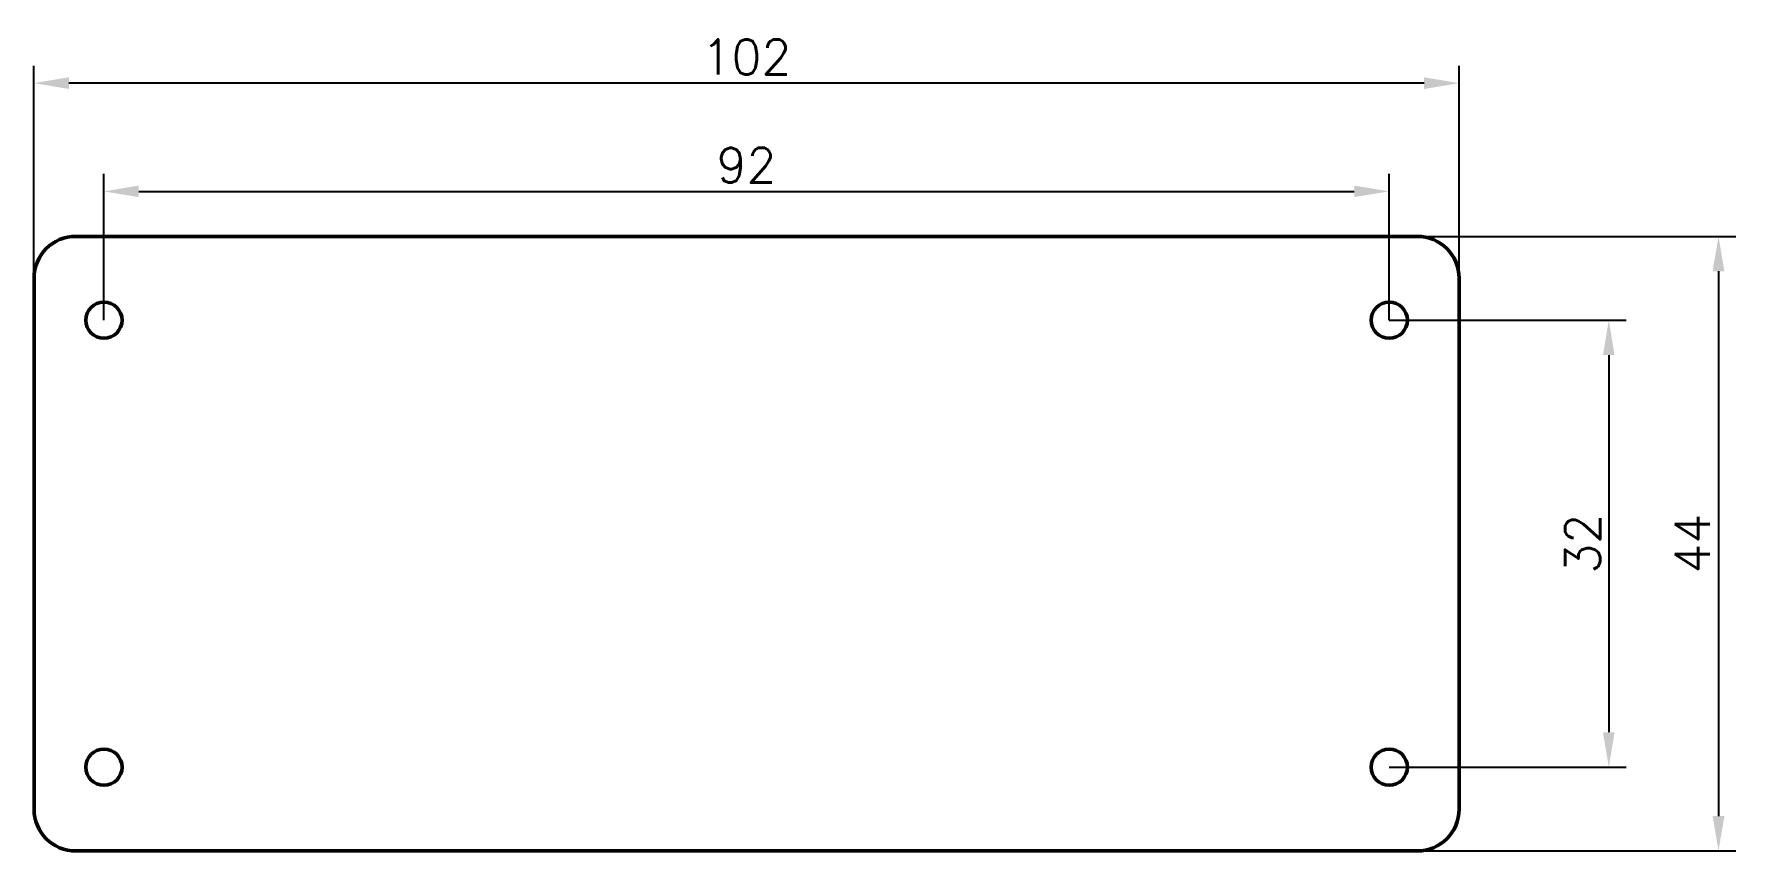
# Model space of a CAD drawing. Header units: millimetres. Extents: x 1653 to 1775, y 1107 to 1166.
import ezdxf

# ---------------------------------------------------------------- set-up
doc = ezdxf.new("R2010")
doc.units = ezdxf.units.MM
doc.layers.add('1粗实线', color=255, linetype='Continuous', lineweight=50)
doc.layers.add('6标注层', color=3, linetype='Continuous', lineweight=25)
doc.styles.get("Standard").update_dxf_attribs({"font": 'txt', "bigfont": 'gbcbig.shx'})
doc.dimstyles.new('ISO-25', dxfattribs={"dimtxt": 2.5, "dimasz": 2.5, "dimexe": 1.25, "dimexo": 0, "dimtad": 1, "dimtoh": 1, "dimdsep": 46, "dimtxsty": 'Standard', "dimcen": 2.5, "dimadec": 0, "dimazin": 0, "dimtfac": 1, "dimtmove": 0, "dimatfit": 3, "dimfxl": 1, "dimarcsym": 0})

# ---------------------------------------------------------------- blocks, each defined once
blk = doc.blocks.new('*D3')
at = {"layer": '6标注层', "color": 0, "lineweight": -2}
for p, q in [((1750.47, 1145.34), (1767.44, 1145.34)), ((1766.19, 1142.84), (1766.19, 1115.84)), ((1750.47, 1113.34), (1767.44, 1113.34))]:
    blk.add_line(p, q, dxfattribs=at)
at = {"layer": '6标注层', "color": 0}
for points in [[(1765.77, 1142.84), (1766.6, 1142.84), (1766.19, 1145.34)], [(1765.77, 1115.84), (1766.6, 1115.84), (1766.19, 1113.34)]]:
    blk.add_solid(points, dxfattribs=at)
at = {"layer": 'Defpoints', "color": 0}
for p in [(1750.47, 1145.34), (1750.47, 1113.34), (1766.19, 1113.34)]:
    blk.add_point(p, dxfattribs=at)
at = {"layer": '6标注层', "color": 0, "insert": (1764.31, 1129.34), "char_height": 2.5, "attachment_point": 5, "rotation": 90}
blk.add_mtext('32', dxfattribs=at)
blk = doc.blocks.new('*D4')
at = {"layer": '6标注层', "color": 0, "lineweight": -2}
for p, q in [((1752.47, 1151.34), (1775.29, 1151.34)), ((1774.04, 1148.84), (1774.04, 1109.84)), ((1752.47, 1107.34), (1775.29, 1107.34))]:
    blk.add_line(p, q, dxfattribs=at)
at = {"layer": '6标注层', "color": 0}
for points in [[(1773.62, 1148.84), (1774.46, 1148.84), (1774.04, 1151.34)], [(1773.62, 1109.84), (1774.46, 1109.84), (1774.04, 1107.34)]]:
    blk.add_solid(points, dxfattribs=at)
at = {"layer": 'Defpoints', "color": 0}
for p in [(1752.47, 1151.34), (1752.47, 1107.34), (1774.04, 1107.34)]:
    blk.add_point(p, dxfattribs=at)
at = {"layer": '6标注层', "color": 0, "insert": (1772.16, 1129.34), "char_height": 2.5, "attachment_point": 5, "rotation": 90}
blk.add_mtext('44', dxfattribs=at)
blk = doc.blocks.new('*D5')
at = {"layer": '6标注层', "color": 0, "lineweight": -2}
for p, q in [((1658.47, 1145.34), (1658.47, 1155.81)), ((1750.47, 1145.34), (1750.47, 1155.81)), ((1660.97, 1154.56), (1747.97, 1154.56))]:
    blk.add_line(p, q, dxfattribs=at)
at = {"layer": '6标注层', "color": 0}
for points in [[(1660.97, 1154.98), (1660.97, 1154.15), (1658.47, 1154.56)], [(1747.97, 1154.98), (1747.97, 1154.15), (1750.47, 1154.56)]]:
    blk.add_solid(points, dxfattribs=at)
at = {"layer": 'Defpoints', "color": 0}
for p in [(1750.47, 1154.56), (1658.47, 1145.34), (1750.47, 1145.34)]:
    blk.add_point(p, dxfattribs=at)
at = {"layer": '6标注层', "color": 0, "insert": (1704.47, 1156.44), "char_height": 2.5, "attachment_point": 5}
blk.add_mtext('92', dxfattribs=at)
blk = doc.blocks.new('*D6')
at = {"layer": '6标注层', "color": 0, "lineweight": -2}
for p, q in [((1653.47, 1148.34), (1653.47, 1163.56)), ((1755.47, 1148.34), (1755.47, 1163.56)), ((1752.97, 1162.31), (1655.97, 1162.31))]:
    blk.add_line(p, q, dxfattribs=at)
at = {"layer": '6标注层', "color": 0}
for points in [[(1655.97, 1162.73), (1655.97, 1161.89), (1653.47, 1162.31)], [(1752.97, 1162.73), (1752.97, 1161.89), (1755.47, 1162.31)]]:
    blk.add_solid(points, dxfattribs=at)
at = {"layer": 'Defpoints', "color": 0}
for p in [(1653.47, 1162.31), (1653.47, 1148.34), (1755.47, 1148.34)]:
    blk.add_point(p, dxfattribs=at)
at = {"layer": '6标注层', "color": 0, "insert": (1704.47, 1164.19), "char_height": 2.5, "attachment_point": 5}
blk.add_mtext('102', dxfattribs=at)

msp = doc.modelspace()

# ---------------------------------------------------------------- linework, layer by layer
at = {"layer": '1粗实线'}
for p, q in [((1752.474, 1151.341), (1656.474, 1151.341)), ((1653.474, 1148.341), (1653.474, 1110.341)), ((1755.474, 1110.341), (1755.474, 1148.341)), ((1656.474, 1107.341), (1752.474, 1107.341))]:
    msp.add_line(p, q, dxfattribs=at)
for centre in [(1658.474, 1145.341), (1750.474, 1145.341), (1658.474, 1113.341), (1750.474, 1113.341)]:
    msp.add_circle(centre, 1.3, dxfattribs=at)
for centre, start, end in [((1656.474, 1148.341), 90, 180), ((1752.474, 1148.341), 0, 90), ((1656.474, 1110.341), 180, 270), ((1752.474, 1110.341), 270, 0)]:
    msp.add_arc(centre, 3, start, end, dxfattribs=at)

# ---------------------------------------------------------------- dimensions: what is measured, and where the dimension line sits
at = {"layer": '6标注层'}
for base, p1, p2, picture, middle in [((1653.474, 1162.311), (1755.474, 1148.341), (1653.474, 1148.341), '*D6', (1704.474, 1164.186)), ((1750.474, 1154.563), (1658.474, 1145.341), (1750.474, 1145.341), '*D5', (1704.474, 1156.438))]:
    dim = msp.add_linear_dim(base=base, p1=p1, p2=p2, dimstyle='ISO-25', dxfattribs=at)
    dim.commit()
    dim.dimension.update_dxf_attribs({"geometry": picture, "text_midpoint": middle})
for base, p1, p2, picture, middle in [((1774.04, 1107.341), (1752.474, 1151.341), (1752.474, 1107.341), '*D4', (1772.165, 1129.341)), ((1766.187, 1113.341), (1750.474, 1145.341), (1750.474, 1113.341), '*D3', (1764.312, 1129.341))]:
    dim = msp.add_linear_dim(base=base, p1=p1, p2=p2, angle=90, dimstyle='ISO-25', dxfattribs=at)
    dim.commit()
    dim.dimension.update_dxf_attribs({"geometry": picture, "text_midpoint": middle})

doc.saveas('drawing.dxf')
